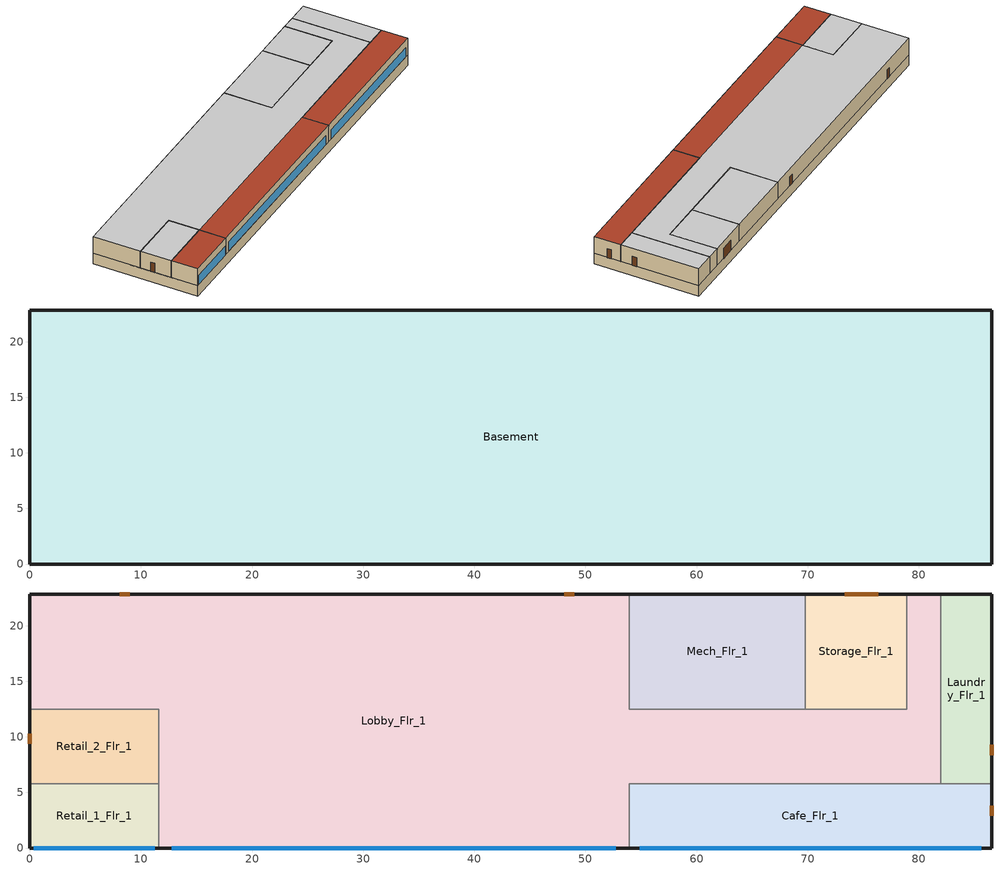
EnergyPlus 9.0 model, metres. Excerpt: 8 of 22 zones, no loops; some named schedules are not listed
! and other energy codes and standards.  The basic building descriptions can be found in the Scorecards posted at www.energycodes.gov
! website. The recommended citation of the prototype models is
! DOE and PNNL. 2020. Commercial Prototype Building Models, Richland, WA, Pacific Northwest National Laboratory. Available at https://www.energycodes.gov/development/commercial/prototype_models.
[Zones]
Basement
 floor adiabatic (basement_floor): 86.56,22.86 86.56,0 0,0 0,22.86 z-2.44
 wall ground (Basement_Wall_North_Cfactor): 86.56,22.86 0,22.86 z-2.44:0
 wall ground (Basement_Wall_East_Cfactor): 86.56,0 86.56,22.86 z-2.44:0
 wall ground (Basement_Wall_South_Cfactor): 0,0 86.56,0 z-2.44:0
 wall ground (Basement_Wall_West_Cfactor): 0,22.86 0,0 z-2.44:0
Retail_1_Flr_1
 floor to Basement (nonres_floor): 11.58,5.79 11.58,0 0,0 0,5.79 z0
 wall outside (nonres_ext_wall): 0,5.79 0,0 11.58,0 z0:3.96
 wall to Retail_2_Flr_1 (int_wall): 11.58,5.79 0,5.79 z0:3.96
 wall to Lobby_Flr_1 (int_wall): 11.58,0 11.58,5.79 z0:3.96
 window (NonresWindow_U_0.5_SHGC_0.25): 0.33,0 11.25,0 z0.15:2.29
 roof outside (nonres_roof): 0,5.79 0,0 11.58,0 11.58,5.79 z3.96
Retail_2_Flr_1
 floor to Basement (nonres_floor): 11.58,12.5 11.58,5.79 0,5.79 0,12.5 z0
 wall outside (nonres_ext_wall): 0,12.5 0,5.79 z0:3.96
 wall to Lobby_Flr_1 (int_wall): 11.58,5.79 11.58,12.5 0,12.5 z0:3.96
 door (Swinging Door_con): 0,10.28 0,9.37 z0:2.13
 ceiling adiabatic (nonres_floor_ceiling): 0,12.5 0,5.79 11.58,5.79 11.58,12.5 z3.96
Mech_Flr_1
 floor to Basement (nonres_floor): 69.8,22.86 69.8,12.5 53.95,12.5 53.95,22.86 z0
 wall outside (nonres_ext_wall): 69.8,22.86 53.95,22.86 z0:3.96
 wall to Storage_Flr_1 (int_wall): 69.8,12.5 69.8,22.86 z0:3.96
 wall to Lobby_Flr_1 (int_wall): 53.95,22.86 53.95,12.5 69.8,12.5 z0:3.96
 ceiling adiabatic (nonres_floor_ceiling): 53.95,22.86 53.95,12.5 69.8,12.5 69.8,22.86 z3.96
Storage_Flr_1
 floor to Basement (nonres_floor): 78.94,22.86 78.94,12.5 69.8,12.5 69.8,22.86 z0
 wall outside (nonres_ext_wall): 78.94,22.86 69.8,22.86 z0:3.96
 wall to Lobby_Flr_1 (int_wall): 69.8,12.5 78.94,12.5 78.94,22.86 z0:3.96
 door (Overhead Door_con): 76.37,22.86 73.32,22.86 z0:2.44
 ceiling adiabatic (nonres_floor_ceiling): 69.8,22.86 69.8,12.5 78.94,12.5 78.94,22.86 z3.96
Laundry_Flr_1
 floor to Basement (nonres_floor): 86.56,22.86 86.56,5.79 81.99,5.79 81.99,22.86 z0
 wall outside (nonres_ext_wall): 86.56,5.79 86.56,22.86 81.99,22.86 z0:3.96
 wall to Cafe_Flr_1 (int_wall): 81.99,5.79 86.56,5.79 z0:3.96
 wall to Lobby_Flr_1 (int_wall): 81.99,22.86 81.99,5.79 z0:3.96
 door (Swinging Door_con): 86.56,8.36 86.56,9.28 z0:2.13
 ceiling adiabatic (nonres_floor_ceiling): 81.99,22.86 81.99,5.79 86.56,5.79 86.56,22.86 z3.96
Cafe_Flr_1
 floor to Basement (nonres_floor): 86.56,5.79 86.56,0 53.95,0 53.95,5.79 z0
 wall outside (nonres_ext_wall): 53.95,0 86.56,0 86.56,5.79 z0:3.96
 wall to Lobby_Flr_1 (int_wall): 81.99,5.79 53.95,5.79 53.95,0 z0:3.96
 window (NonresWindow_U_0.5_SHGC_0.25): 54.88,0 85.63,0 z0.15:2.29
 door (Swinging Door_con): 86.56,2.9 86.56,3.81 z0:2.13
 roof outside (nonres_roof): 53.95,5.79 53.95,0 86.56,0 86.56,5.79 z3.96
Lobby_Flr_1
 floor to Basement (nonres_floor): 0,12.5 0,22.86 53.95,22.86 53.95,0 11.58,0 11.58,12.5 z0; 53.95,12.5 78.94,12.5 78.94,22.86 81.99,22.86 81.99,5.79 53.95,5.79 z0
 wall outside (nonres_ext_wall): 53.95,22.86 0,22.86 0,12.5 / 81.99,22.86 78.94,22.86 / 11.58,0 53.95,0 z0:3.96
 window (NonresWindow_U_0.5_SHGC_0.25): 12.79,0 52.74,0 z0.15:2.29
 door (Swinging Door_con): 49,22.86 48.09,22.86 / 8.99,22.86 8.08,22.86 z0:2.13
 ceiling adiabatic (nonres_floor_ceiling): 0,12.5 11.58,12.5 11.58,5.79 81.99,5.79 81.99,22.86 78.94,22.86 78.94,12.5 53.95,12.5 53.95,22.86 0,22.86 z3.96
 roof outside (nonres_roof): 11.58,5.79 11.58,0 53.95,0 53.95,5.79 z3.96
[Building]
HotelLarge: North Axis {deg}=0; Terrain=City; Loads Convergence Tolerance Value=0.04; Temperature Convergence Tolerance Value {deltaC}=0.2; Solar Distribution=FullInteriorAndExterior; Maximum Number of Warmup Days=25; Minimum Number of Warmup Days=6
[Site:Location]
San.Diego-Brown.Field.Muni.AP_CA_USA WMO=722904: Latitude {deg}=32.57; Longitude {deg}=-116.98; Time Zone {hr}=-8; Elevation {m}=159
[SizingPeriod:DesignDay] Day of Month=21; Dry-Bulb Temperature Range Modifier Type=DefaultMultipliers; Humidity Condition Type=Wetbulb; Barometric Pressure {Pa}=99429; Rain Indicator=No; Snow Indicator=No; Daylight Saving Time Indicator=No
Name | Month | Day Type | Maximum Dry-Bulb Temperature {C} | Daily Dry-Bulb Temperature Range {deltaC} | Wetbulb or DewPoint at Maximum Dry-Bulb {C} | Wind Speed {m/s} | Wind Direction {deg} | Solar Model Indicator | Sky Clearness | ASHRAE Clear Sky Optical Depth for Beam Irradiance (taub) | ASHRAE Clear Sky Optical Depth for Diffuse Irradiance (taud)
San.Diego-Brown.Field.Muni.AP_CA_USA Ann Htg 99.6% Condns DB | 12 | WinterDesignDay | 3.8 | 0 | 3.8 | 3 | 120 | ASHRAEClearSky | 0
San.Diego-Brown.Field.Muni.AP_CA_USA Ann Clg .4% Condns DB=>MWB | 8 | SummerDesignDay | 31.3 | 8.9 | 18.4 | 4.1 | 280 | ASHRAETau |  | 0.412 | 2.276
[Site:GroundTemperature:FCfactorMethod]
January Ground Temperature {C}=18.8; February Ground Temperature {C}=14.3; March Ground Temperature {C}=13.6; April Ground Temperature {C}=13.2; May Ground Temperature {C}=13.3; June Ground Temperature {C}=12.6; July Ground Temperature {C}=15.3; August Ground Temperature {C}=15.6; September Ground Temperature {C}=17.7; October Ground Temperature {C}=19.4; November Ground Temperature {C}=19.7; December Ground Temperature {C}=18.5
[Site:WaterMainsTemperature]
Calculation Method=Correlation; Annual Average Outdoor Air Temperature {C}=16; Maximum Difference In Monthly Average Outdoor Air Temperatures {deltaC}=7.1
[Material]
Name | Roughness | Thickness {m} | Conductivity {W/m-K} | Density {kg/m3} | Specific Heat {J/kg-K} | Thermal Absorptance | Solar Absorptance | Visible Absorptance
Std Wood 6inch | MediumSmooth | 0.15 | 0.12 | 540 | 1210 | 0.9 | 0.7 | 0.7
F08 Metal surface | Smooth | 0.0008 | 45.28 | 7824 | 500
F13 Built-up roofing | Rough | 0.0095 | 0.16 | 1120 | 1460 | 0.75 | 0.45
G01 13mm gypsum board | Smooth | 0.0127 | 0.16 | 800 | 1090 | 0.9 | 0.7 | 0.5
200mm Normalweight concrete wall | MediumRough | 0.2032 | 2.31 | 2322 | 832
100mm Normalweight concrete floor | MediumRough | 0.1016 | 2.31 | 2322 | 832
M10 200mm concrete block basement wall | MediumRough | 0.2032 | 1.326 | 1842 | 912
[Material:NoMass] Thermal Absorptance=0.9; Solar Absorptance=0.7
Name | Roughness | Thermal Resistance {m2-K/W} | Visible Absorptance
Opaque Door panel_con | MediumRough | 0.251572 | 0.7
Overhead Door_con Panel | MediumRough | 0.352 | 0.7
CP02 CARPET PAD | VeryRough | 0.21648 | 0.8
Nonres_Roof_Insulation | MediumSmooth | 4.31889 | 0.7
Nonres_Exterior_Wall_Insulation | MediumSmooth | 1.11476 | 0.7
Nonres_Floor_Insulation | MediumSmooth | 4.13066 | 0.7
[WindowMaterial:SimpleGlazingSystem]
Glazing Layer: U-Factor {W/m2-K}=2.83913; Solar Heat Gain Coefficient=0.25; Visible Transmittance=0.275
[Construction]
Swinging Door_con: Opaque Door panel_con
Overhead Door_con: Overhead Door_con Panel
InteriorFurnishings: Std Wood 6inch
int_wall: G01 13mm gypsum board, G01 13mm gypsum board
nonres_roof: F13 Built-up roofing, Nonres_Roof_Insulation, F08 Metal surface
nonres_ext_wall: 200mm Normalweight concrete wall, Nonres_Exterior_Wall_Insulation, G01 13mm gypsum board
nonres_floor: Nonres_Floor_Insulation, 100mm Normalweight concrete floor, CP02 CARPET PAD
nonres_floor_ceiling: CP02 CARPET PAD, 100mm Normalweight concrete floor, Nonres_Floor_Insulation
basement_floor: M10 200mm concrete block basement wall, CP02 CARPET PAD
NonresWindow_U_0.5_SHGC_0.25: Glazing Layer
[Construction:CfactorUndergroundWall] C-Factor {W/m2-K}=6.47292; Height {m}=2.439
Basement_Wall_North_Cfactor; Basement_Wall_East_Cfactor; Basement_Wall_South_Cfactor; Basement_Wall_West_Cfactor
[Zone] Type=1; Multiplier=1; Ceiling Height {m}=-9999; Floor Area {m2}=autocalculate; Part of Total Floor Area=Yes
Name | Volume {m3}
Basement | 4826.41
Retail_1_Flr_1 | 265.7636
Retail_2_Flr_1 | 307.7552
Mech_Flr_1 | 650.7972
Storage_Flr_1 | 375.4741
Laundry_Flr_1 | 309.2236
Cafe_Flr_1 | 748.3463
Lobby_Flr_1 | 5183.56
[InternalMass] Construction=InteriorFurnishings
Name | Zone | Surface Area {m2}
Basement_InternalMass_1 | Basement | 3957.66
Retail_1_Flr_1_InternalMass_1 | Retail_1_Flr_1 | 134.1427
Retail_2_Flr_1_InternalMass_1 | Retail_2_Flr_1 | 155.3378
Mech_Flr_1_InternalMass_1 | Mech_Flr_1 | 328.4864
Storage_Flr_1_InternalMass_1 | Storage_Flr_1 | 189.5185
Laundry_Flr_1_InternalMass_1 | Laundry_Flr_1 | 156.0789
Cafe_Flr_1_InternalMass_1 | Cafe_Flr_1 | 377.7238
Lobby_Flr_1_InternalMass_1 | Lobby_Flr_1 | 2616.37
[People] Number of People Schedule=BLDG_OCC_SCH; Number of People Calculation Method=People; Fraction Radiant=0.3; Sensible Heat Fraction=AUTOCALCULATE; Activity Level Schedule=ACTIVITY_SCH; Enable ASHRAE 55 Comfort Warnings=No; Mean Radiant Temperature Calculation Type=ZoneAveraged; Work Efficiency Schedule=WORK_EFF_SCH; Clothing Insulation Calculation Method=ClothingInsulationSchedule; Clothing Insulation Schedule=CLOTHING_SCH; Air Velocity Schedule=AIR_VELO_SCH; Thermal Comfort Model 1 Type=FANGER
Name | Zone or ZoneList | Number of People
Basement People | Basement | 106.499
Retail_1_Flr_1 People | Retail_1_Flr_1 | 10.829
Retail_2_Flr_1 People | Retail_2_Flr_1 | 12.54
Laundry_Flr_1 People | Laundry_Flr_1 | 8.4
Cafe_Flr_1 People | Cafe_Flr_1 | 142.3
Lobby_Flr_1 People | Lobby_Flr_1 | 422.435
[Lights] Design Level Calculation Method=Watts/Area; Return Air Fraction=0; Fraction Radiant=0.7; Fraction Visible=0.2; Fraction Replaceable=1; Return Air Fraction Calculated from Plenum Temperature=No
Name | Zone or ZoneList | Schedule | Watts per Zone Floor Area {W/m2}
Basement_Lights | Basement | BLDG_LIGHT_OFFICE_BSMT_SCH | 8.82641
Retail_1_Flr_1_Lights | Retail_1_Flr_1 | BLDG_LIGHT_SCH | 13.5625
Retail_2_Flr_1_Lights | Retail_2_Flr_1 | BLDG_LIGHT_SCH | 13.5625
Mech_Flr_1_Lights | Mech_Flr_1 | BLDG_LIGHT_MECHANIC_SCH | 10.2257
Storage_Flr_1_Lights | Storage_Flr_1 | BLDG_LIGHT_STORAGE_SCH | 6.78126
Laundry_Flr_1_Lights | Laundry_Flr_1 | BLDG_LIGHT_Misc_SCH | 6.45835
Cafe_Flr_1_Lights | Cafe_Flr_1 | BLDG_LIGHT_Misc_SCH | 9.57988
Lobby_Flr_1_Lights | Lobby_Flr_1 | BLDG_LIGHT_SCH | 11.4097
[ElectricEquipment] Design Level Calculation Method=EquipmentLevel; Fraction Latent=0; Fraction Radiant=0.5; Fraction Lost=0
Name | Zone or ZoneList | Schedule | Design Level {W}
Basement_MiscPlug_Equip | Basement | BASEMENT_EQUIP_SCH | 10646.1
Retail_1_Flr_1_MiscPlug_Equip | Retail_1_Flr_1 | BLDG_EQUIP_SCH | 721.6879
Retail_2_Flr_1_MiscPlug_Equip | Retail_2_Flr_1 | BLDG_EQUIP_SCH | 835.7173
Mech_Flr_1_MiscPlug_Equip | Mech_Flr_1 | BLDG_EQUIP_SCH | 883.6283
Storage_Flr_1_MiscPlug_Equip | Storage_Flr_1 | BLDG_EQUIP_SCH | 254.9024
Laundry_Flr_1_MiscPlug_Equip | Laundry_Flr_1 | BLDG_EQUIP_SCH | 4813.47
Cafe_Flr_1_MiscPlug_Equip | Cafe_Flr_1 | BLDG_EQUIP_SCH | 1016.08
Lobby_Flr_1_MiscPlug_Equip | Lobby_Flr_1 | BLDG_EQUIP_SCH | 10557.1
[GasEquipment]
Laundry_Flr_1_MiscGas_Equip: Zone or ZoneList=Laundry_Flr_1; Schedule=BLDG_EQUIP_SCH; Design Level Calculation Method=EquipmentLevel; Design Level {W}=41817.4; Fraction Latent=0; Fraction Radiant=0.5; Fraction Lost=0
[Daylighting:Controls] Daylighting Method=SplitFlux; Lighting Control Type=Stepped; Minimum Input Power Fraction for Continuous or ContinuousOff Dimming Control=0.3; Minimum Light Output Fraction for Continuous or ContinuousOff Dimming Control=0.2; Number of Stepped Control Steps=3; Probability Lighting will be Reset When Needed in Manual Stepped Control=1; Glare Calculation Azimuth Angle of View Direction Clockwise from Zone y-Axis {deg}=180; Maximum Allowable Discomfort Glare Index=22
Name | Zone | Glare Calculation Daylighting Reference Point | Daylighting Reference Point 1 | Fraction of Zone Controlled by Reference Point 1 | Illuminance Setpoint at Reference Point 1 {lux} | Daylighting Reference Point 2 | Fraction of Zone Controlled by Reference Point 2 | Illuminance Setpoint at Reference Point 2 {lux}
Lobby_Flr_1_DaylCtrl | Lobby_Flr_1 | Lobby_Flr_1_DaylRefPt1 | Lobby_Flr_1_DaylRefPt1 | 0.07 | 269 | Lobby_Flr_1_DaylRefPt2 | 0.07 | 269
Cafe_Flr_1_DaylCtrl | Cafe_Flr_1 | Cafe_Flr_1_DaylRefPt1 | Cafe_Flr_1_DaylRefPt1 | 0.39 | 215 | Cafe_Flr_1_DaylRefPt2 | 0.39 | 215
[ZoneInfiltration:DesignFlowRate] Schedule=INFIL_QUARTER_ON_SCH; Design Flow Rate Calculation Method=Flow/ExteriorArea; Flow per Exterior Surface Area {m3/s-m2}=0.00056896; Constant Term Coefficient=1; Temperature Term Coefficient=0; Velocity Term Coefficient=0; Velocity Squared Term Coefficient=0
Name | Zone or ZoneList
Retail_1_Flr_1_Infiltration | Retail_1_Flr_1
Retail_2_Flr_1_Infiltration | Retail_2_Flr_1
Mech_Flr_1_Infiltration | Mech_Flr_1
Storage_Flr_1_Infiltration | Storage_Flr_1
Laundry_Flr_1_Infiltration | Laundry_Flr_1
Cafe_Flr_1_Infiltration | Cafe_Flr_1
Lobby_Flr_1_Infiltration | Lobby_Flr_1
[Exterior:Lights]
Exterior Facade Lighting: Schedule=Exterior_Lgt_ALWAYS_ON; Design Level {W}=15665.5; Control Option=AstronomicalClock
[Exterior:FuelEquipment] Fuel Use Type=Electricity
Name | Schedule | Design Level {W}
Elevators | BLDG_ELEVATORS | 122222
Elevators_Lights_Fan | ELEV_LIGHT_FAN_SCH_ADD_DF | 375.9
[EnergyManagementSystem:Sensor]
Facility_Int_LTG: Output:Variable or Output:Meter=InteriorLights:Electricity
[EnergyManagementSystem:Actuator]
Name | Actuated Component Unique | Actuated Component Type | Actuated Component Control Type
BoilerCurve | HEATSYS1 BOILER EFFICIENCY CURVE | Curve | Curve Result
S_Guestroom_CLGSETP_Actuator | OBCReset_S_OccGuestRoom_ClgSP_Sch_30min | Schedule:Compact | Schedule Value
S_Guestroom_HTGSETP_Actuator | OBCReset_S_OccGuestRoom_HtgSP_Sch_30min | Schedule:Compact | Schedule Value
N_Guestroom_CLGSETP_Actuator | OBCReset_N_OccGuestRoom_ClgSP_Sch_30min | Schedule:Compact | Schedule Value
N_Guestroom_HTGSETP_Actuator | OBCReset_N_OccGuestRoom_HtgSP_Sch_30min | Schedule:Compact | Schedule Value
[EnergyManagementSystem:ProgramCallingManager]
Transformer_Load_Prog_Manager: AfterPredictorAfterHVACManagers; Transformer_Load_Prog
BoilerParManager: BeginNewEnvironment; SetBoilerPar
BoilerCurveManager: InsideHVACSystemIterationLoop; SetBoilerCurve
Door_Switch_Enabled_Thermostat_Reset: BeginTimestepBeforePredictor; Door_Switch_Enabled_Thermostat_Reset_Program_N_Guestroom; Door_Switch_Enabled_Thermostat_Reset_Program_S_Guestroom
[EnergyManagementSystem:Program]
Transformer_Load_Prog: SET Wired_LTG = Facility_Int_LTG*0.0352
SetBoilerPar: SET CapRated =  270061.62; SET EtRated =  0.8; SET CapRated = (CapRated *3.412)/1000; SET SkinLossRate = 0.02; SET BoilerType = 1; IF BoilerType  == 1; IF CapRated >10000; SET PLRx = 0.2; ELSEIF CapRated >5000; SET PLRx = 0.25; ELSEIF CapRated >1000; SET PLRx = 0.33; ELSE; SET BoilerType = 2; SET PLRx = 0.2; ENDIF; ELSE; SET PLRx = 0.2; ENDIF; IF BoilerType == 1; SET CurveX = 0.975 + 0.305 * PLRx - 0.527 * (PLRx^2) + 0.249 * (PLRx^3); ELSE; SET CurveX = 0.907 + 0.320 * PLRx - 0.420 * (PLRx^2) + 0.193 * (PLRx^3); ENDIF; SET LoadX = CapRated * PLRx; SET Etx = CurveX * EtRated; SET InputEx = LoadX/Etx; SET SkinEx = CapRated * SkinLossRate; SET Ecx = (LoadX + SkinEx)/InputEx
SetBoilerCurve: IF BoilerPLR >= PLRx; IF BoilerType == 1; SET BoilerCurve = 0.975 + 0.305*BoilerPLR - 0.527*(BoilerPLR^2) + 0.249*(BoilerPLR^3); ELSE; SET BoilerCurve = 0.907 + 0.320*BoilerPLR - 0.420*(BoilerPLR^2) + 0.193*(BoilerPLR^3); ENDIF; ELSE; IF BoilerPLR == 0; SET BoilerCurve = NULL; ELSE; IF BoilerPLR <0.05; SET BoilerCurve = (0.05/(0.05 + SkinLossRate)) * (Ecx/EtRated); ELSE; SET BoilerCurve = (BoilerPLR/(BoilerPLR + SkinLossRate)) * (Ecx/EtRated); ENDIF; ENDIF; ENDIF
Door_Switch_Enabled_Thermostat_Reset_Program_S_Guestroom: IF (ROOM_3_MULT19_FLR_3_Sliding_Door_Ventilation_Sensor > 0); SET S_Guestroom_CLGSETP_Actuator = 32.22; SET S_Guestroom_HTGSETP_Actuator = 12.78; ELSE; SET S_Guestroom_CLGSETP_Actuator = null; SET S_Guestroom_HTGSETP_Actuator = null; ENDIF
Door_Switch_Enabled_Thermostat_Reset_Program_N_Guestroom: IF (ROOM_4_MULT19_FLR_3_Sliding_Door_Ventilation_Sensor > 0); SET N_Guestroom_CLGSETP_Actuator = 32.22; SET N_Guestroom_HTGSETP_Actuator = 12.78; ELSE; SET N_Guestroom_CLGSETP_Actuator = null; SET N_Guestroom_HTGSETP_Actuator = null; ENDIF
[EnergyManagementSystem:GlobalVariable]
Wired_LTG
BoilerType; CapRated; EtRated; PLRx; Ecx; SkinLossRate
[EnergyManagementSystem:OutputVariable]
Wired_LTG: EMS Variable=Wired_LTG; Type of Data in Variable=Summed; Update Frequency=ZoneTimeStep; Units=J
[AvailabilityManager:NightCycle] Applicability Schedule=ALWAYS_ON; Fan Schedule=HVACOperationSchd; Control Type=CycleOnAny; Thermostat Tolerance {deltaC}=1; Cycling Run Time Control Type=FixedRunTime; Cycling Run Time {s}=1800
VAV WITH REHEAT Availability Manager; FLR_3_DOAS Availability Manager
[ElectricLoadCenter:Transformer]
Transformer 1: Availability Schedule=Always_On; Transformer Usage=PowerInFromGrid; Rated Capacity {VA}=150000; Phase=3; Conductor Material=Aluminum; Full Load Temperature Rise {C}=150; Fraction of Eddy Current Losses=0.1; Performance Input Method=NominalEfficiency; Nameplate Efficiency=0.983; Per Unit Load for Nameplate Efficiency=0.35; Reference Temperature for Nameplate Efficiency {C}=75; Consider Transformer Loss for Utility Cost=Yes; Meter 1=Wired_LTG_Electricity; Meter 2=InteriorEquipment:Electricity
[Schedule:Compact]
BLDG_LIGHT_MECHANIC_SCH; BLDG_LIGHT_MISC_SCH; BLDG_LIGHT_SCH: Through: 12/31, For: Weekdays, Until: 1:00, 0.2, Until: 2:00, 0.15, Until: 5:00, 0.1, Until: 6:00, 0.2, Until: 7:00, 0.4, Until: 8:00, 0.5, Until: 10:00, 0.4, Until: 18:00, 0.25, Until: 19:00, 0.6, Until: 20:00, 0.8, Until: 21:00, 0.9, Until: 22:00, 0.8, Until: 23:00, 0.6, Until: 24:00, 0.3, For: Saturday, Until: 2:00, 0.2, Until: 6:00, 0.1, Until: 8:00, 0.3, Until: 10:00, 0.4, Until: 11:00, 0.3, Until: 18:00, 0.25, Until: 19:00, 0.6, Until: 22:00, 0.7, Until: 23:00, 0.6, Until: 24:00, 0.3, For: SummerDesignDay, Until: 24:00, 1, For: WinterDesignDay, Until: 24:00, 0, For: Sunday Holidays AllOtherDays, Until: 2:00, 0.3, Until: 6:00, 0.2, Until: 7:00, 0.3, Until: 9:00, 0.4, Until: 13:00, 0.3, Until: 18:00, 0.2, Until: 19:00, 0.5, Until: 20:00, 0.7, Until: 21:00, 0.8, Until: 22:00, 0.6, Until: 23:00, 0.5, Until: 24:00, 0.3
BLDG_LIGHT_OFFICE_BSMT_SCH: Through: 12/31, For: Weekdays, Until: 1:00, 0.178838, Until: 2:00, 0.134128, Until: 5:00, 0.0894188, Until: 6:00, 0.178838, Until: 7:00, 0.357675, Until: 8:00, 0.447094, Until: 10:00, 0.357675, Until: 18:00, 0.223547, Until: 19:00, 0.536512, Until: 20:00, 0.71535, Until: 21:00, 0.804769, Until: 22:00, 0.71535, Until: 23:00, 0.536512, Until: 24:00, 0.268256, For: Saturday, Until: 2:00, 0.178838, Until: 6:00, 0.0894188, Until: 8:00, 0.268256, Until: 10:00, 0.357675, Until: 11:00, 0.268256, Until: 18:00, 0.223547, Until: 19:00, 0.536512, Until: 22:00, 0.625931, Until: 23:00, 0.536512, Until: 24:00, 0.268256, For: SummerDesignDay, Until: 24:00, 1, For: WinterDesignDay, Until: 24:00, 0, For: Sunday Holidays AllOtherDays, Until: 2:00, 0.268256, Until: 6:00, 0.178838, Until: 7:00, 0.268256, Until: 9:00, 0.357675, Until: 13:00, 0.268256, Until: 18:00, 0.178838, Until: 19:00, 0.447094, Until: 20:00, 0.625931, Until: 21:00, 0.71535, Until: 22:00, 0.536512, Until: 23:00, 0.447094, Until: 24:00, 0.268256
BLDG_LIGHT_STORAGE_SCH: Through: 12/31, For: Weekdays, Until: 1:00, 0.088996, Until: 2:00, 0.066747, Until: 5:00, 0.044498, Until: 6:00, 0.088996, Until: 7:00, 0.177992, Until: 8:00, 0.22249, Until: 10:00, 0.177992, Until: 18:00, 0.111245, Until: 19:00, 0.266988, Until: 20:00, 0.355984, Until: 21:00, 0.400482, Until: 22:00, 0.355984, Until: 23:00, 0.266988, Until: 24:00, 0.133494, For: Saturday, Until: 2:00, 0.088996, Until: 6:00, 0.044498, Until: 8:00, 0.133494, Until: 10:00, 0.177992, Until: 11:00, 0.133494, Until: 18:00, 0.111245, Until: 19:00, 0.266988, Until: 22:00, 0.311486, Until: 23:00, 0.266988, Until: 24:00, 0.133494, For: SummerDesignDay, Until: 24:00, 1, For: WinterDesignDay, Until: 24:00, 0, For: Sunday Holidays AllOtherDays, Until: 2:00, 0.133494, Until: 6:00, 0.088996, Until: 7:00, 0.133494, Until: 9:00, 0.177992, Until: 13:00, 0.133494, Until: 18:00, 0.088996, Until: 19:00, 0.22249, Until: 20:00, 0.311486, Until: 21:00, 0.355984, Until: 22:00, 0.266988, Until: 23:00, 0.22249, Until: 24:00, 0.133494
BLDG_OCC_SCH: Through: 12/31, For: Weekdays, Until: 06:00, 0.9, Until: 07:00, 0.7, Until: 09:00, 0.4, Until: 15:00, 0.2, Until: 16:00, 0.3, Until: 19:00, 0.5, Until: 21:00, 0.7, Until: 22:00, 0.8, Until: 24:00, 0.9, For: SummerDesignDay, Until: 24:00, 1, For: Saturday, Until: 06:00, 0.9, Until: 07:00, 0.7, Until: 09:00, 0.5, Until: 17:00, 0.3, Until: 18:00, 0.5, Until: 21:00, 0.6, Until: 24:00, 0.7, For: WinterDesignDay, Until: 24:00, 0, For: Sunday Holidays AllOtherDays, Until: 08:00, 0.7, Until: 11:00, 0.5, Until: 13:00, 0.3, Until: 16:00, 0.2, Until: 17:00, 0.3, Until: 19:00, 0.4, Until: 21:00, 0.6, Until: 24:00, 0.8
ACTIVITY_SCH: Through: 12/31, For: AllDays, Until: 24:00, 120
WORK_EFF_SCH: Through: 12/31, For: AllDays, Until: 24:00, 0
AIR_VELO_SCH: Through: 12/31, For: AllDays, Until: 24:00, 0.2
CLOTHING_SCH: Through: 04/30, For: AllDays, Until: 24:00, 1, Through: 09/30, For: AllDays, Until: 24:00, 0.5, Through: 12/31, For: AllDays, Until: 24:00, 1
